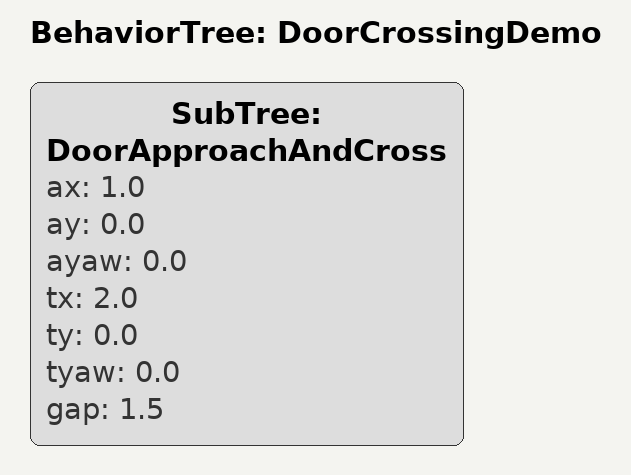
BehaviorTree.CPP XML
<?xml version="1.0"?>
<root main_tree_to_execute="DoorCrossingDemo">
  <BehaviorTree ID="DoorCrossingDemo">
    <SubTree ID="DoorApproachAndCross"
             ax="1.0" ay="0.0" ayaw="0.0"
             tx="2.0" ty="0.0" tyaw="0.0"
             gap="1.5"/>
  </BehaviorTree>
</root>
